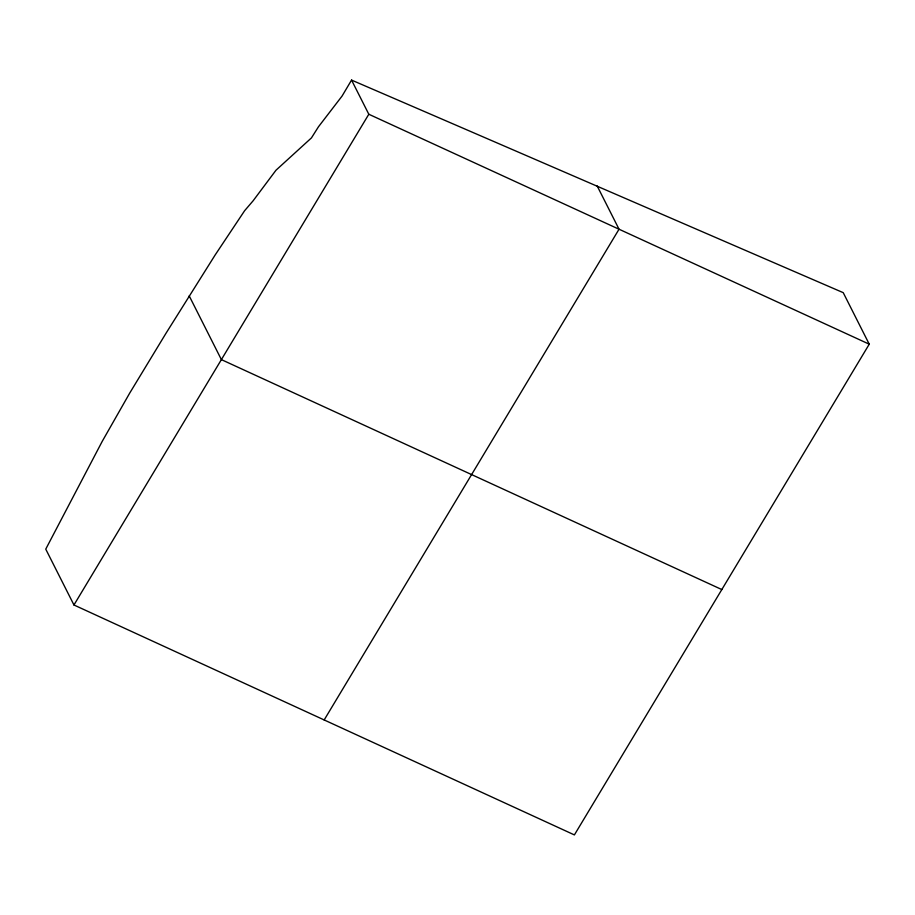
<?xml version="1.0" encoding="UTF-8"?>
<svg xmlns="http://www.w3.org/2000/svg" width="915" height="915" viewBox="0 0 915 915"><rect width="100%" height="100%" fill="white"/><g stroke="black" fill="none" stroke-linecap="round" stroke-linejoin="round"><path stroke-width="1.37" d="M73.955 604.987L368.814 114.249L351.554 80.085L342.084 96.041L318.477 126.773L311.443 137.902L275.987 170.224L253.135 200.774L244.637 210.69L215.197 254.908L165.992 333.289L129.678 393.153L102.228 441.35L45.75 549.137L73.955 604.987L574.391 834.915L869.25 344.189L843.23 292.663C679.319 221.83 515.5 150.769 351.554 80.085M324.173 719.945L619.032 229.219L597.175 185.951M368.814 114.249L869.25 344.189M721.821 589.557L221.384 359.618L189.199 295.888"/></g></svg>
